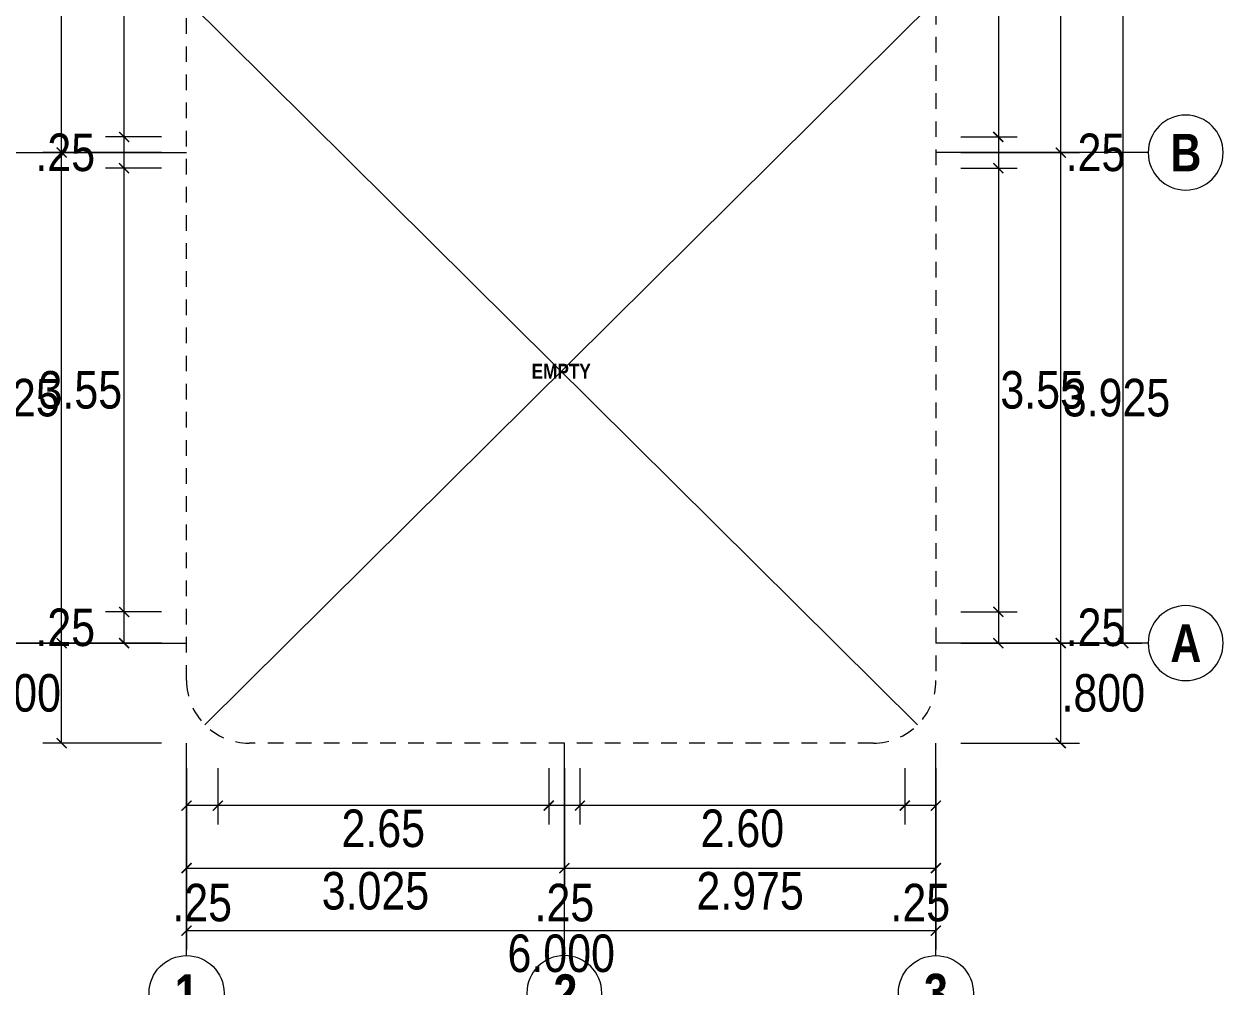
# Model space of a CAD drawing. Header units: millimetres. Extents: x 68 to 194, y 47 to 103.
# Drawn here: x 80.55 to 90.19, y 55.8 to 63.51 of the extents above; entities that cross this region are included whole.
import ezdxf
from ezdxf.enums import TextEntityAlignment as Align

# ---------------------------------------------------------------- set-up
doc = ezdxf.new("R2010")
doc.units = ezdxf.units.MM
doc.linetypes.add('DASHED2', pattern=[0.375, 0.25, -0.125])
for name, color, linetype, lineweight in [('A_Texto', 43, 'Continuous', 9), ('G_Complemento', 30, 'Continuous', 20), ('G_Ejes', 253, 'Continuous', 20), ('G_Proyección', 8, 'DASHED2', 15)]:
    doc.layers.add(name, color=color, linetype=linetype, lineweight=lineweight)
doc.layers.add('G_Acotación', color=171, linetype='Continuous')
doc.styles.add('Acotacion', font='ARIALN.TTF')
doc.styles.add('AMBIENTES', font='ARIALNB.TTF', dxfattribs={"height": 0.15})
doc.styles.add('Eje', font='ARIALNB.TTF', dxfattribs={"height": 0.3})
doc.dimstyles.new('Lenin_50', dxfattribs={"dimtxt": 0.3, "dimasz": 0.08, "dimexe": 0.15, "dimexo": 0.2, "dimgap": 0.03, "dimtad": 2, "dimtih": 1, "dimtoh": 1, "dimlfac": -1, "dimzin": 4, "dimdsep": 46, "dimtxsty": 'Acotacion', "dimblk": 'ARCHTICK', "dimcen": 0.08, "dimclrd": 256, "dimclre": 256, "dimclrt": 4, "dimazin": 1, "dimtm": 1e-09, "dimtfac": 1, "dimtmove": 2, "dimatfit": 2, "dimfxl": 0, "dimtolj": 1, "dimlwd": 13, "dimlwe": 18, "dimarcsym": 0})

# ---------------------------------------------------------------- blocks, each defined once
blk = doc.blocks.new('Eri')
blk.add_line((-1.7, 0), (0, 0))
blk.add_circle((-2, 0), 0.3)
at = {"color": 1, "style": 'Eje', "flags": 4}
blk.add_attdef('H', text='', height=0.3, dxfattribs=at).set_placement((-2, 0), align=Align.MIDDLE_CENTER)
blk = doc.blocks.new('_ArchTick')
at = {"color": 0, "linetype": 'ByBlock', "const_width": 0.15}
blk.add_lwpolyline([(-0.5, -0.5), (0.5, 0.5)], dxfattribs=at)
blk = doc.blocks.new('*D546')
at = {"layer": 'Defpoints', "color": 0}
for p in [(81.8511, 57.7529), (87.8511, 57.7529), (87.8511, 56.2529)]:
    blk.add_point(p, dxfattribs=at)
at = {"layer": 'G_Acotación', "lineweight": 18}
for p, q in [((81.8511, 57.5529), (81.8511, 56.1029)), ((87.8511, 57.5529), (87.8511, 56.1029))]:
    blk.add_line(p, q, dxfattribs=at)
at = {"layer": 'G_Acotación', "lineweight": 13}
blk.add_line((81.8511, 56.2529), (87.8511, 56.2529), dxfattribs=at)
at = {"layer": 'G_Acotación', "lineweight": 13, "xscale": 0.08, "yscale": 0.08, "zscale": 0.08, "rotation": 180}
blk.add_blockref('_ArchTick', (81.8511, 56.2529), dxfattribs=at)
at = {"layer": 'G_Acotación', "lineweight": 13, "xscale": 0.08, "yscale": 0.08, "zscale": 0.08}
blk.add_blockref('_ArchTick', (87.8511, 56.2529), dxfattribs=at)
at = {"layer": 'G_Acotación', "color": 4, "lineweight": 5, "insert": (84.8511, 56.0697), "char_height": 0.3, "attachment_point": 5, "style": 'Acotacion'}
blk.add_mtext('\\A1;6.000', dxfattribs=at)
blk = doc.blocks.new('*D547')
at = {"layer": 'Defpoints', "color": 0}
for p in [(84.8761, 57.7529), (87.8511, 57.7529), (87.8511, 56.7529)]:
    blk.add_point(p, dxfattribs=at)
at = {"layer": 'G_Acotación', "lineweight": 18}
for p, q in [((84.8761, 57.5529), (84.8761, 56.6029)), ((87.8511, 57.5529), (87.8511, 56.6029))]:
    blk.add_line(p, q, dxfattribs=at)
at = {"layer": 'G_Acotación', "lineweight": 13}
blk.add_line((84.8761, 56.7529), (87.8511, 56.7529), dxfattribs=at)
at = {"layer": 'G_Acotación', "lineweight": 13, "xscale": 0.08, "yscale": 0.08, "zscale": 0.08, "rotation": 180}
blk.add_blockref('_ArchTick', (84.8761, 56.7529), dxfattribs=at)
at = {"layer": 'G_Acotación', "lineweight": 13, "xscale": 0.08, "yscale": 0.08, "zscale": 0.08}
blk.add_blockref('_ArchTick', (87.8511, 56.7529), dxfattribs=at)
at = {"layer": 'G_Acotación', "color": 4, "lineweight": 5, "insert": (86.3636, 56.5697), "char_height": 0.3, "attachment_point": 5, "style": 'Acotacion'}
blk.add_mtext('\\A1;2.975', dxfattribs=at)
blk = doc.blocks.new('*D548')
at = {"layer": 'Defpoints', "color": 0}
for p in [(81.8511, 57.7529), (84.8761, 57.7529), (84.8761, 56.7529)]:
    blk.add_point(p, dxfattribs=at)
at = {"layer": 'G_Acotación', "lineweight": 18}
for p, q in [((81.8511, 57.5529), (81.8511, 56.6029)), ((84.8761, 57.5529), (84.8761, 56.6029))]:
    blk.add_line(p, q, dxfattribs=at)
at = {"layer": 'G_Acotación', "lineweight": 13}
blk.add_line((81.8511, 56.7529), (84.8761, 56.7529), dxfattribs=at)
at = {"layer": 'G_Acotación', "lineweight": 13, "xscale": 0.08, "yscale": 0.08, "zscale": 0.08, "rotation": 180}
blk.add_blockref('_ArchTick', (81.8511, 56.7529), dxfattribs=at)
at = {"layer": 'G_Acotación', "lineweight": 13, "xscale": 0.08, "yscale": 0.08, "zscale": 0.08}
blk.add_blockref('_ArchTick', (84.8761, 56.7529), dxfattribs=at)
at = {"layer": 'G_Acotación', "color": 4, "lineweight": 5, "insert": (83.3636, 56.5697), "char_height": 0.3, "attachment_point": 5, "style": 'Acotacion'}
blk.add_mtext('\\A1;3.025', dxfattribs=at)
blk = doc.blocks.new('*D549')
at = {"layer": 'Defpoints', "color": 0}
for p in [(80.3511, 71.0529), (81.8511, 71.0529), (81.8511, 58.5529)]:
    blk.add_point(p, dxfattribs=at)
at = {"layer": 'G_Acotación', "lineweight": 18}
for p, q in [((81.6511, 71.0529), (80.2011, 71.0529)), ((81.6511, 58.5529), (80.2011, 58.5529))]:
    blk.add_line(p, q, dxfattribs=at)
at = {"layer": 'G_Acotación', "lineweight": 13}
blk.add_line((80.3511, 58.5529), (80.3511, 71.0529), dxfattribs=at)
at = {"layer": 'G_Acotación', "lineweight": 13, "xscale": 0.08, "yscale": 0.08, "zscale": 0.08}
for p, rotation in [((80.3511, 71.0529), 90), ((80.3511, 58.5529), 270)]:
    blk.add_blockref('_ArchTick', p, dxfattribs=dict(at, rotation=rotation))
at = {"layer": 'G_Acotación', "color": 4, "lineweight": 5, "insert": (79.8224, 64.8029), "char_height": 0.3, "attachment_point": 5, "style": 'Acotacion'}
blk.add_mtext('\\A1;12.500', dxfattribs=at)
blk = doc.blocks.new('*D550')
at = {"layer": 'Defpoints', "color": 0}
for p in [(80.8511, 62.4779), (81.8511, 62.4779), (81.8511, 58.5529)]:
    blk.add_point(p, dxfattribs=at)
at = {"layer": 'G_Acotación', "lineweight": 18}
for p, q in [((81.6511, 62.4779), (80.7011, 62.4779)), ((81.6511, 58.5529), (80.7011, 58.5529))]:
    blk.add_line(p, q, dxfattribs=at)
at = {"layer": 'G_Acotación', "lineweight": 13}
blk.add_line((80.8511, 58.5529), (80.8511, 62.4779), dxfattribs=at)
at = {"layer": 'G_Acotación', "lineweight": 13, "xscale": 0.08, "yscale": 0.08, "zscale": 0.08}
for p, rotation in [((80.8511, 62.4779), 90), ((80.8511, 58.5529), 270)]:
    blk.add_blockref('_ArchTick', p, dxfattribs=dict(at, rotation=rotation))
at = {"layer": 'G_Acotación', "color": 4, "lineweight": 5, "insert": (80.4051, 60.5154), "char_height": 0.3, "attachment_point": 5, "style": 'Acotacion'}
blk.add_mtext('\\A1;3.925', dxfattribs=at)
blk = doc.blocks.new('*D551')
at = {"layer": 'Defpoints', "color": 0}
for p in [(80.8511, 67.0279), (81.8511, 67.0279), (81.8511, 62.4779)]:
    blk.add_point(p, dxfattribs=at)
at = {"layer": 'G_Acotación', "lineweight": 18}
for p, q in [((81.6511, 67.0279), (80.7011, 67.0279)), ((81.6511, 62.4779), (80.7011, 62.4779))]:
    blk.add_line(p, q, dxfattribs=at)
at = {"layer": 'G_Acotación', "lineweight": 13}
blk.add_line((80.8511, 62.4779), (80.8511, 67.0279), dxfattribs=at)
at = {"layer": 'G_Acotación', "lineweight": 13, "xscale": 0.08, "yscale": 0.08, "zscale": 0.08}
for p, rotation in [((80.8511, 67.0279), 90), ((80.8511, 62.4779), 270)]:
    blk.add_blockref('_ArchTick', p, dxfattribs=dict(at, rotation=rotation))
at = {"layer": 'G_Acotación', "color": 4, "lineweight": 5, "insert": (80.4015, 64.7529), "char_height": 0.3, "attachment_point": 5, "style": 'Acotacion'}
blk.add_mtext('\\A1;4.550', dxfattribs=at)
blk = doc.blocks.new('*D553')
at = {"layer": 'Defpoints', "color": 0}
for p in [(80.8511, 58.5529), (81.8511, 58.5529), (81.8511, 57.7529)]:
    blk.add_point(p, dxfattribs=at)
at = {"layer": 'G_Acotación', "lineweight": 18}
for p, q in [((81.6511, 58.5529), (80.7011, 58.5529)), ((81.6511, 57.7529), (80.7011, 57.7529))]:
    blk.add_line(p, q, dxfattribs=at)
at = {"layer": 'G_Acotación', "lineweight": 13}
blk.add_line((80.8511, 57.7529), (80.8511, 58.5529), dxfattribs=at)
at = {"layer": 'G_Acotación', "lineweight": 13, "xscale": 0.08, "yscale": 0.08, "zscale": 0.08}
for p, rotation in [((80.8511, 58.5529), 90), ((80.8511, 57.7529), 270)]:
    blk.add_blockref('_ArchTick', p, dxfattribs=dict(at, rotation=rotation))
at = {"layer": 'G_Acotación', "color": 4, "lineweight": 5, "insert": (80.511, 58.1529), "char_height": 0.3, "attachment_point": 5, "style": 'Acotacion'}
blk.add_mtext('\\A1;.800', dxfattribs=at)
blk = doc.blocks.new('*D554')
at = {"layer": 'Defpoints', "color": 0}
for p in [(87.8511, 71.0529), (89.3511, 71.0529), (87.8511, 58.5529)]:
    blk.add_point(p, dxfattribs=at)
at = {"layer": 'G_Acotación', "lineweight": 18}
for p, q in [((88.0511, 71.0529), (89.5011, 71.0529)), ((88.0511, 58.5529), (89.5011, 58.5529))]:
    blk.add_line(p, q, dxfattribs=at)
at = {"layer": 'G_Acotación', "lineweight": 13}
blk.add_line((89.3511, 58.5529), (89.3511, 71.0529), dxfattribs=at)
at = {"layer": 'G_Acotación', "lineweight": 13, "xscale": 0.08, "yscale": 0.08, "zscale": 0.08}
for p, rotation in [((89.3511, 71.0529), 90), ((89.3511, 58.5529), 270)]:
    blk.add_blockref('_ArchTick', p, dxfattribs=dict(at, rotation=rotation))
at = {"layer": 'G_Acotación', "color": 4, "lineweight": 5, "insert": (89.8798, 64.8029), "char_height": 0.3, "attachment_point": 5, "style": 'Acotacion'}
blk.add_mtext('\\A1;12.500', dxfattribs=at)
blk = doc.blocks.new('*D555')
at = {"layer": 'Defpoints', "color": 0}
for p in [(87.8511, 62.4779), (88.8511, 62.4779), (87.8511, 58.5529)]:
    blk.add_point(p, dxfattribs=at)
at = {"layer": 'G_Acotación', "lineweight": 18}
for p, q in [((88.0511, 62.4779), (89.0011, 62.4779)), ((88.0511, 58.5529), (89.0011, 58.5529))]:
    blk.add_line(p, q, dxfattribs=at)
at = {"layer": 'G_Acotación', "lineweight": 13}
blk.add_line((88.8511, 58.5529), (88.8511, 62.4779), dxfattribs=at)
at = {"layer": 'G_Acotación', "lineweight": 13, "xscale": 0.08, "yscale": 0.08, "zscale": 0.08}
for p, rotation in [((88.8511, 62.4779), 90), ((88.8511, 58.5529), 270)]:
    blk.add_blockref('_ArchTick', p, dxfattribs=dict(at, rotation=rotation))
at = {"layer": 'G_Acotación', "color": 4, "lineweight": 5, "insert": (89.2971, 60.5154), "char_height": 0.3, "attachment_point": 5, "style": 'Acotacion'}
blk.add_mtext('\\A1;3.925', dxfattribs=at)
blk = doc.blocks.new('*D556')
at = {"layer": 'Defpoints', "color": 0}
for p in [(87.8511, 67.0279), (88.8511, 67.0279), (87.8511, 62.4779)]:
    blk.add_point(p, dxfattribs=at)
at = {"layer": 'G_Acotación', "lineweight": 18}
for p, q in [((88.0511, 67.0279), (89.0011, 67.0279)), ((88.0511, 62.4779), (89.0011, 62.4779))]:
    blk.add_line(p, q, dxfattribs=at)
at = {"layer": 'G_Acotación', "lineweight": 13}
blk.add_line((88.8511, 62.4779), (88.8511, 67.0279), dxfattribs=at)
at = {"layer": 'G_Acotación', "lineweight": 13, "xscale": 0.08, "yscale": 0.08, "zscale": 0.08}
for p, rotation in [((88.8511, 67.0279), 90), ((88.8511, 62.4779), 270)]:
    blk.add_blockref('_ArchTick', p, dxfattribs=dict(at, rotation=rotation))
at = {"layer": 'G_Acotación', "color": 4, "lineweight": 5, "insert": (89.3007, 64.7529), "char_height": 0.3, "attachment_point": 5, "style": 'Acotacion'}
blk.add_mtext('\\A1;4.550', dxfattribs=at)
blk = doc.blocks.new('*D558')
at = {"layer": 'Defpoints', "color": 0}
for p in [(87.8511, 58.5529), (88.8511, 58.5529), (87.8511, 57.7529)]:
    blk.add_point(p, dxfattribs=at)
at = {"layer": 'G_Acotación', "lineweight": 18}
for p, q in [((88.0511, 58.5529), (89.0011, 58.5529)), ((88.0511, 57.7529), (89.0011, 57.7529))]:
    blk.add_line(p, q, dxfattribs=at)
at = {"layer": 'G_Acotación', "lineweight": 13}
blk.add_line((88.8511, 57.7529), (88.8511, 58.5529), dxfattribs=at)
at = {"layer": 'G_Acotación', "lineweight": 13, "xscale": 0.08, "yscale": 0.08, "zscale": 0.08}
for p, rotation in [((88.8511, 58.5529), 90), ((88.8511, 57.7529), 270)]:
    blk.add_blockref('_ArchTick', p, dxfattribs=dict(at, rotation=rotation))
at = {"layer": 'G_Acotación', "color": 4, "lineweight": 5, "insert": (89.1912, 58.1529), "char_height": 0.3, "attachment_point": 5, "style": 'Acotacion'}
blk.add_mtext('\\A1;.800', dxfattribs=at)
blk = doc.blocks.new('*D562')
at = {"layer": 'Defpoints', "color": 0}
for p in [(81.3511, 58.8029), (81.8511, 58.8029), (81.8511, 58.5529)]:
    blk.add_point(p, dxfattribs=at)
at = {"layer": 'G_Acotación', "lineweight": 18}
for p, q in [((81.6511, 58.8029), (81.2011, 58.8029)), ((81.6511, 58.5529), (81.2011, 58.5529))]:
    blk.add_line(p, q, dxfattribs=at)
at = {"layer": 'G_Acotación', "lineweight": 13}
blk.add_line((81.3511, 58.5529), (81.3511, 58.8029), dxfattribs=at)
at = {"layer": 'G_Acotación', "lineweight": 13, "xscale": 0.08, "yscale": 0.08, "zscale": 0.08}
for p, rotation in [((81.3511, 58.8029), 90), ((81.3511, 58.5529), 270)]:
    blk.add_blockref('_ArchTick', p, dxfattribs=dict(at, rotation=rotation))
at = {"layer": 'G_Acotación', "color": 4, "lineweight": 5, "insert": (80.8798, 58.6779), "char_height": 0.3, "attachment_point": 5, "style": 'Acotacion'}
blk.add_mtext('\\A1;.25', dxfattribs=at)
blk = doc.blocks.new('*D563')
at = {"layer": 'Defpoints', "color": 0}
for p in [(81.3511, 62.3529), (81.8511, 62.3529), (81.8511, 58.8029)]:
    blk.add_point(p, dxfattribs=at)
at = {"layer": 'G_Acotación', "lineweight": 18}
for p, q in [((81.6511, 62.3529), (81.2011, 62.3529)), ((81.6511, 58.8029), (81.2011, 58.8029))]:
    blk.add_line(p, q, dxfattribs=at)
at = {"layer": 'G_Acotación', "lineweight": 13}
blk.add_line((81.3511, 58.8029), (81.3511, 62.3529), dxfattribs=at)
at = {"layer": 'G_Acotación', "lineweight": 13, "xscale": 0.08, "yscale": 0.08, "zscale": 0.08}
for p, rotation in [((81.3511, 62.3529), 90), ((81.3511, 58.8029), 270)]:
    blk.add_blockref('_ArchTick', p, dxfattribs=dict(at, rotation=rotation))
at = {"layer": 'G_Acotación', "color": 4, "lineweight": 5, "insert": (81.0007, 60.5779), "char_height": 0.3, "attachment_point": 5, "style": 'Acotacion'}
blk.add_mtext('\\A1;3.55', dxfattribs=at)
blk = doc.blocks.new('*D564')
at = {"layer": 'Defpoints', "color": 0}
for p in [(81.3511, 62.6029), (81.8511, 62.6029), (81.8511, 62.3529)]:
    blk.add_point(p, dxfattribs=at)
at = {"layer": 'G_Acotación', "lineweight": 18}
for p, q in [((81.6511, 62.6029), (81.2011, 62.6029)), ((81.6511, 62.3529), (81.2011, 62.3529))]:
    blk.add_line(p, q, dxfattribs=at)
at = {"layer": 'G_Acotación', "lineweight": 13}
blk.add_line((81.3511, 62.3529), (81.3511, 62.6029), dxfattribs=at)
at = {"layer": 'G_Acotación', "lineweight": 13, "xscale": 0.08, "yscale": 0.08, "zscale": 0.08}
for p, rotation in [((81.3511, 62.6029), 90), ((81.3511, 62.3529), 270)]:
    blk.add_blockref('_ArchTick', p, dxfattribs=dict(at, rotation=rotation))
at = {"layer": 'G_Acotación', "color": 4, "lineweight": 5, "insert": (80.8798, 62.4779), "char_height": 0.3, "attachment_point": 5, "style": 'Acotacion'}
blk.add_mtext('\\A1;.25', dxfattribs=at)
blk = doc.blocks.new('*D565')
at = {"layer": 'Defpoints', "color": 0}
for p in [(81.3511, 66.9029), (81.8511, 66.9029), (81.8511, 62.6029)]:
    blk.add_point(p, dxfattribs=at)
at = {"layer": 'G_Acotación', "lineweight": 18}
for p, q in [((81.6511, 66.9029), (81.2011, 66.9029)), ((81.6511, 62.6029), (81.2011, 62.6029))]:
    blk.add_line(p, q, dxfattribs=at)
at = {"layer": 'G_Acotación', "lineweight": 13}
blk.add_line((81.3511, 62.6029), (81.3511, 66.9029), dxfattribs=at)
at = {"layer": 'G_Acotación', "lineweight": 13, "xscale": 0.08, "yscale": 0.08, "zscale": 0.08}
for p, rotation in [((81.3511, 66.9029), 90), ((81.3511, 62.6029), 270)]:
    blk.add_blockref('_ArchTick', p, dxfattribs=dict(at, rotation=rotation))
at = {"layer": 'G_Acotación', "color": 4, "lineweight": 5, "insert": (80.9971, 64.7529), "char_height": 0.3, "attachment_point": 5, "style": 'Acotacion'}
blk.add_mtext('\\A1;4.30', dxfattribs=at)
blk = doc.blocks.new('*D567')
at = {"layer": 'Defpoints', "color": 0}
for p in [(87.6011, 57.7529), (87.8511, 57.7529), (87.6011, 57.2529)]:
    blk.add_point(p, dxfattribs=at)
at = {"layer": 'G_Acotación', "lineweight": 18}
for p, q in [((87.6011, 57.5529), (87.6011, 57.1029)), ((87.8511, 57.5529), (87.8511, 57.1029))]:
    blk.add_line(p, q, dxfattribs=at)
at = {"layer": 'G_Acotación', "lineweight": 13}
blk.add_line((87.8511, 57.2529), (87.6011, 57.2529), dxfattribs=at)
at = {"layer": 'G_Acotación', "lineweight": 13, "xscale": 0.08, "yscale": 0.08, "zscale": 0.08, "rotation": 180}
blk.add_blockref('_ArchTick', (87.6011, 57.2529), dxfattribs=at)
at = {"layer": 'G_Acotación', "lineweight": 13, "xscale": 0.08, "yscale": 0.08, "zscale": 0.08}
blk.add_blockref('_ArchTick', (87.8511, 57.2529), dxfattribs=at)
at = {"layer": 'G_Acotación', "color": 4, "lineweight": 5, "insert": (87.7261, 56.4752), "char_height": 0.3, "attachment_point": 5, "style": 'Acotacion'}
blk.add_mtext('\\A1;.25', dxfattribs=at)
blk = doc.blocks.new('*D568')
at = {"layer": 'Defpoints', "color": 0}
for p in [(85.0011, 57.7529), (87.6011, 57.7529), (85.0011, 57.2529)]:
    blk.add_point(p, dxfattribs=at)
at = {"layer": 'G_Acotación', "lineweight": 18}
for p, q in [((85.0011, 57.5529), (85.0011, 57.1029)), ((87.6011, 57.5529), (87.6011, 57.1029))]:
    blk.add_line(p, q, dxfattribs=at)
at = {"layer": 'G_Acotación', "lineweight": 13}
blk.add_line((87.6011, 57.2529), (85.0011, 57.2529), dxfattribs=at)
at = {"layer": 'G_Acotación', "lineweight": 13, "xscale": 0.08, "yscale": 0.08, "zscale": 0.08, "rotation": 180}
blk.add_blockref('_ArchTick', (85.0011, 57.2529), dxfattribs=at)
at = {"layer": 'G_Acotación', "lineweight": 13, "xscale": 0.08, "yscale": 0.08, "zscale": 0.08}
blk.add_blockref('_ArchTick', (87.6011, 57.2529), dxfattribs=at)
at = {"layer": 'G_Acotación', "color": 4, "lineweight": 5, "insert": (86.3011, 57.0697), "char_height": 0.3, "attachment_point": 5, "style": 'Acotacion'}
blk.add_mtext('\\A1;2.60', dxfattribs=at)
blk = doc.blocks.new('*D569')
at = {"layer": 'Defpoints', "color": 0}
for p in [(84.7511, 57.7529), (85.0011, 57.7529), (84.7511, 57.2529)]:
    blk.add_point(p, dxfattribs=at)
at = {"layer": 'G_Acotación', "lineweight": 18}
for p, q in [((84.7511, 57.5529), (84.7511, 57.1029)), ((85.0011, 57.5529), (85.0011, 57.1029))]:
    blk.add_line(p, q, dxfattribs=at)
at = {"layer": 'G_Acotación', "lineweight": 13}
blk.add_line((85.0011, 57.2529), (84.7511, 57.2529), dxfattribs=at)
at = {"layer": 'G_Acotación', "lineweight": 13, "xscale": 0.08, "yscale": 0.08, "zscale": 0.08, "rotation": 180}
blk.add_blockref('_ArchTick', (84.7511, 57.2529), dxfattribs=at)
at = {"layer": 'G_Acotación', "lineweight": 13, "xscale": 0.08, "yscale": 0.08, "zscale": 0.08}
blk.add_blockref('_ArchTick', (85.0011, 57.2529), dxfattribs=at)
at = {"layer": 'G_Acotación', "color": 4, "lineweight": 5, "insert": (84.8761, 56.4752), "char_height": 0.3, "attachment_point": 5, "style": 'Acotacion'}
blk.add_mtext('\\A1;.25', dxfattribs=at)
blk = doc.blocks.new('*D570')
at = {"layer": 'Defpoints', "color": 0}
for p in [(82.1011, 57.7529), (84.7511, 57.7529), (82.1011, 57.2529)]:
    blk.add_point(p, dxfattribs=at)
at = {"layer": 'G_Acotación', "lineweight": 18}
for p, q in [((82.1011, 57.5529), (82.1011, 57.1029)), ((84.7511, 57.5529), (84.7511, 57.1029))]:
    blk.add_line(p, q, dxfattribs=at)
at = {"layer": 'G_Acotación', "lineweight": 13}
blk.add_line((84.7511, 57.2529), (82.1011, 57.2529), dxfattribs=at)
at = {"layer": 'G_Acotación', "lineweight": 13, "xscale": 0.08, "yscale": 0.08, "zscale": 0.08, "rotation": 180}
blk.add_blockref('_ArchTick', (82.1011, 57.2529), dxfattribs=at)
at = {"layer": 'G_Acotación', "lineweight": 13, "xscale": 0.08, "yscale": 0.08, "zscale": 0.08}
blk.add_blockref('_ArchTick', (84.7511, 57.2529), dxfattribs=at)
at = {"layer": 'G_Acotación', "color": 4, "lineweight": 5, "insert": (83.4261, 57.0697), "char_height": 0.3, "attachment_point": 5, "style": 'Acotacion'}
blk.add_mtext('\\A1;2.65', dxfattribs=at)
blk = doc.blocks.new('*D571')
at = {"layer": 'Defpoints', "color": 0}
for p in [(81.8511, 57.7529), (82.1011, 57.7529), (81.8511, 57.2529)]:
    blk.add_point(p, dxfattribs=at)
at = {"layer": 'G_Acotación', "lineweight": 18}
for p, q in [((81.8511, 57.5529), (81.8511, 57.1029)), ((82.1011, 57.5529), (82.1011, 57.1029))]:
    blk.add_line(p, q, dxfattribs=at)
at = {"layer": 'G_Acotación', "lineweight": 13}
blk.add_line((82.1011, 57.2529), (81.8511, 57.2529), dxfattribs=at)
at = {"layer": 'G_Acotación', "lineweight": 13, "xscale": 0.08, "yscale": 0.08, "zscale": 0.08, "rotation": 180}
blk.add_blockref('_ArchTick', (81.8511, 57.2529), dxfattribs=at)
at = {"layer": 'G_Acotación', "lineweight": 13, "xscale": 0.08, "yscale": 0.08, "zscale": 0.08}
blk.add_blockref('_ArchTick', (82.1011, 57.2529), dxfattribs=at)
at = {"layer": 'G_Acotación', "color": 4, "lineweight": 5, "insert": (81.9761, 56.4752), "char_height": 0.3, "attachment_point": 5, "style": 'Acotacion'}
blk.add_mtext('\\A1;.25', dxfattribs=at)
blk = doc.blocks.new('*D575')
at = {"layer": 'Defpoints', "color": 0}
for p in [(87.8511, 66.9029), (87.8511, 62.6029), (88.3511, 62.6029)]:
    blk.add_point(p, dxfattribs=at)
at = {"layer": 'G_Acotación', "lineweight": 18}
for p, q in [((88.0511, 66.9029), (88.5011, 66.9029)), ((88.0511, 62.6029), (88.5011, 62.6029))]:
    blk.add_line(p, q, dxfattribs=at)
at = {"layer": 'G_Acotación', "lineweight": 13}
blk.add_line((88.3511, 66.9029), (88.3511, 62.6029), dxfattribs=at)
at = {"layer": 'G_Acotación', "lineweight": 13, "xscale": 0.08, "yscale": 0.08, "zscale": 0.08}
for p, rotation in [((88.3511, 66.9029), 90), ((88.3511, 62.6029), 270)]:
    blk.add_blockref('_ArchTick', p, dxfattribs=dict(at, rotation=rotation))
at = {"layer": 'G_Acotación', "color": 4, "lineweight": 5, "insert": (88.7052, 64.7529), "char_height": 0.3, "attachment_point": 5, "style": 'Acotacion'}
blk.add_mtext('\\A1;4.30', dxfattribs=at)
blk = doc.blocks.new('*D576')
at = {"layer": 'Defpoints', "color": 0}
for p in [(87.8511, 62.6029), (87.8511, 62.3529), (88.3511, 62.3529)]:
    blk.add_point(p, dxfattribs=at)
at = {"layer": 'G_Acotación', "lineweight": 18}
for p, q in [((88.0511, 62.6029), (88.5011, 62.6029)), ((88.0511, 62.3529), (88.5011, 62.3529))]:
    blk.add_line(p, q, dxfattribs=at)
at = {"layer": 'G_Acotación', "lineweight": 13}
blk.add_line((88.3511, 62.6029), (88.3511, 62.3529), dxfattribs=at)
at = {"layer": 'G_Acotación', "lineweight": 13, "xscale": 0.08, "yscale": 0.08, "zscale": 0.08}
for p, rotation in [((88.3511, 62.6029), 90), ((88.3511, 62.3529), 270)]:
    blk.add_blockref('_ArchTick', p, dxfattribs=dict(at, rotation=rotation))
at = {"layer": 'G_Acotación', "color": 4, "lineweight": 5, "insert": (89.1288, 62.4779), "char_height": 0.3, "attachment_point": 5, "style": 'Acotacion'}
blk.add_mtext('\\A1;.25', dxfattribs=at)
blk = doc.blocks.new('*D577')
at = {"layer": 'Defpoints', "color": 0}
for p in [(87.8511, 62.3529), (87.8511, 58.8029), (88.3511, 58.8029)]:
    blk.add_point(p, dxfattribs=at)
at = {"layer": 'G_Acotación', "lineweight": 18}
for p, q in [((88.0511, 62.3529), (88.5011, 62.3529)), ((88.0511, 58.8029), (88.5011, 58.8029))]:
    blk.add_line(p, q, dxfattribs=at)
at = {"layer": 'G_Acotación', "lineweight": 13}
blk.add_line((88.3511, 62.3529), (88.3511, 58.8029), dxfattribs=at)
at = {"layer": 'G_Acotación', "lineweight": 13, "xscale": 0.08, "yscale": 0.08, "zscale": 0.08}
for p, rotation in [((88.3511, 62.3529), 90), ((88.3511, 58.8029), 270)]:
    blk.add_blockref('_ArchTick', p, dxfattribs=dict(at, rotation=rotation))
at = {"layer": 'G_Acotación', "color": 4, "lineweight": 5, "insert": (88.7016, 60.5779), "char_height": 0.3, "attachment_point": 5, "style": 'Acotacion'}
blk.add_mtext('\\A1;3.55', dxfattribs=at)
blk = doc.blocks.new('*D578')
at = {"layer": 'Defpoints', "color": 0}
for p in [(87.8511, 58.8029), (87.8511, 58.5529), (88.3511, 58.5529)]:
    blk.add_point(p, dxfattribs=at)
at = {"layer": 'G_Acotación', "lineweight": 18}
for p, q in [((88.0511, 58.8029), (88.5011, 58.8029)), ((88.0511, 58.5529), (88.5011, 58.5529))]:
    blk.add_line(p, q, dxfattribs=at)
at = {"layer": 'G_Acotación', "lineweight": 13}
blk.add_line((88.3511, 58.8029), (88.3511, 58.5529), dxfattribs=at)
at = {"layer": 'G_Acotación', "lineweight": 13, "xscale": 0.08, "yscale": 0.08, "zscale": 0.08}
for p, rotation in [((88.3511, 58.8029), 90), ((88.3511, 58.5529), 270)]:
    blk.add_blockref('_ArchTick', p, dxfattribs=dict(at, rotation=rotation))
at = {"layer": 'G_Acotación', "color": 4, "lineweight": 5, "insert": (89.1288, 58.6779), "char_height": 0.3, "attachment_point": 5, "style": 'Acotacion'}
blk.add_mtext('\\A1;.25', dxfattribs=at)

msp = doc.modelspace()

# ---------------------------------------------------------------- linework, layer by layer
at = {"layer": 'G_Complemento', "lineweight": 5}
for p, q in [((81.8511, 63.7029), (87.7047, 57.8993)), ((81.9976, 57.8993), (87.8511, 63.7029))]:
    msp.add_line(p, q, dxfattribs=at)
at = {"layer": 'G_Proyección', "lineweight": 5, "ltscale": 0.5}
msp.add_lwpolyline([(87.8511, 71.0529), (87.8511, 71.0529), (87.8511, 58.2529, -0.414214), (87.3511, 57.7529), (82.3511, 57.7529, -0.414214), (81.8511, 58.2529), (81.8511, 71.0529), (81.8511, 71.0529), (87.8511, 71.0529), (87.8511, 71.0529)], format="xyb", close=True, dxfattribs=at)

# ---------------------------------------------------------------- block references
at = {"layer": 'G_Ejes', "lineweight": 5}
ref = msp.add_blockref('Eri', (81.8511, 62.4779), dxfattribs=at)
ref.add_attrib('H', 'B', dxfattribs={"layer": '0', "color": 1, "height": 0.3, "style": 'Eje', "flags": 4}).set_placement((79.8419, 62.4779), align=Align.MIDDLE_CENTER)
ref = msp.add_blockref('Eri', (87.8511, 62.4779), dxfattribs=dict(at, xscale=-1))
ref.add_attrib('H', 'B', dxfattribs={"layer": '0', "color": 1, "height": 0.3, "style": 'Eje', "flags": 4}).set_placement((89.8523, 62.4779), align=Align.MIDDLE_CENTER)
ref = msp.add_blockref('Eri', (81.8511, 58.5529), dxfattribs=at)
ref.add_attrib('H', 'A', dxfattribs={"layer": '0', "color": 1, "height": 0.3, "style": 'Eje', "flags": 4}).set_placement((79.8509, 58.5529), align=Align.MIDDLE_CENTER)
ref = msp.add_blockref('Eri', (87.8511, 58.5529), dxfattribs=dict(at, xscale=-1))
ref.add_attrib('H', 'A', dxfattribs={"layer": '0', "color": 1, "height": 0.3, "style": 'Eje', "flags": 4}).set_placement((89.8521, 58.5529), align=Align.MIDDLE_CENTER)
ref = msp.add_blockref('Eri', (81.8511, 57.7529), dxfattribs=dict(at, rotation=90))
ref.add_attrib('H', '1', dxfattribs={"layer": '0', "color": 1, "height": 0.3, "style": 'Eje', "flags": 4}).set_placement((81.8511, 55.7529), align=Align.MIDDLE_CENTER)
ref = msp.add_blockref('Eri', (84.8761, 57.7529), dxfattribs=dict(at, xscale=-1, rotation=270))
ref.add_attrib('H', '2', dxfattribs={"layer": '0', "color": 1, "height": 0.3, "style": 'Eje', "flags": 4}).set_placement((84.8847, 55.7529), align=Align.MIDDLE_CENTER)
ref = msp.add_blockref('Eri', (87.8511, 57.7529), dxfattribs=dict(at, rotation=90))
ref.add_attrib('H', '3', dxfattribs={"layer": '0', "color": 1, "height": 0.3, "style": 'Eje', "flags": 4}).set_placement((87.8511, 55.758), align=Align.MIDDLE_CENTER)

# ---------------------------------------------------------------- texts
at = {"layer": 'A_Texto', "lineweight": 5, "style": 'AMBIENTES'}
msp.add_text('EMPTY', height=0.12, dxfattribs=at).set_placement((84.8511, 60.7285, 0), align=Align.MIDDLE)

# ---------------------------------------------------------------- dimensions: what is measured, and where the dimension line sits
at = {"layer": 'G_Acotación', "lineweight": 5}
for base, p1, p2, angle, override, picture, middle in [((80.3511, 71.0529), (81.8511, 58.5529), (81.8511, 71.0529), 90, {"dimdec": 3, "dimfxl": 0.06}, '*D549', (79.8224, 64.8029)), ((89.3511, 71.0529), (87.8511, 58.5529), (87.8511, 71.0529), 90, {"dimdec": 3, "dimfxl": 0.06}, '*D554', (89.8798, 64.8029)), ((80.8511, 67.0279), (81.8511, 62.4779), (81.8511, 67.0279), 90, {"dimdec": 3, "dimfxl": 0.06}, '*D551', (80.4015, 64.7529)), ((88.8511, 67.0279), (87.8511, 62.4779), (87.8511, 67.0279), 90, {"dimdec": 3, "dimfxl": 0.06}, '*D556', (89.3007, 64.7529)), ((81.3511, 66.9029), (81.8511, 62.6029), (81.8511, 66.9029), 90, {"dimfxl": 0.06}, '*D565', (80.9971, 64.7529)), ((88.3511, 62.6029), (87.8511, 66.9029), (87.8511, 62.6029), 90, {"dimfxl": 0.06}, '*D575', (88.7052, 64.7529)), ((81.3511, 62.6029), (81.8511, 62.3529), (81.8511, 62.6029), 90, {"dimfxl": 0.06}, '*D564', (80.8798, 62.4779)), ((88.3511, 62.3529), (87.8511, 62.6029), (87.8511, 62.3529), 90, {"dimfxl": 0.06}, '*D576', (89.1288, 62.4779)), ((80.8511, 62.4779), (81.8511, 58.5529), (81.8511, 62.4779), 90, {"dimdec": 3, "dimfxl": 0.06}, '*D550', (80.4051, 60.5154)), ((88.8511, 62.4779), (87.8511, 58.5529), (87.8511, 62.4779), 90, {"dimdec": 3, "dimfxl": 0.06}, '*D555', (89.2971, 60.5154)), ((81.3511, 62.3529), (81.8511, 58.8029), (81.8511, 62.3529), 90, {"dimfxl": 0.06}, '*D563', (81.0007, 60.5779)), ((88.3511, 58.8029), (87.8511, 62.3529), (87.8511, 58.8029), 90, {"dimfxl": 0.06}, '*D577', (88.7016, 60.5779)), ((81.3511, 58.8029), (81.8511, 58.5529), (81.8511, 58.8029), 90, {"dimfxl": 0.06}, '*D562', (80.8798, 58.6779)), ((88.3511, 58.5529), (87.8511, 58.8029), (87.8511, 58.5529), 90, {"dimfxl": 0.06}, '*D578', (89.1288, 58.6779)), ((80.8511, 58.5529), (81.8511, 57.7529), (81.8511, 58.5529), 90, {"dimdec": 3, "dimfxl": 0.06}, '*D553', (80.511, 58.1529)), ((88.8511, 58.5529), (87.8511, 57.7529), (87.8511, 58.5529), 90, {"dimdec": 3, "dimfxl": 0.06}, '*D558', (89.1912, 58.1529)), ((81.8511, 57.2529), (82.1011, 57.7529), (81.8511, 57.7529), 180, {"dimfxl": 0.06}, '*D571', (81.9761, 56.4752)), ((87.8511, 56.2529), (81.8511, 57.7529), (87.8511, 57.7529), 180, {"dimdec": 3, "dimfxl": 0.06}, '*D546', (84.8511, 56.0697)), ((84.8761, 56.7529), (81.8511, 57.7529), (84.8761, 57.7529), 180, {"dimdec": 3, "dimfxl": 0.06}, '*D548', (83.3636, 56.5697)), ((82.1011, 57.2529), (84.7511, 57.7529), (82.1011, 57.7529), 180, {"dimfxl": 0.06}, '*D570', (83.4261, 57.0697)), ((84.7511, 57.2529), (85.0011, 57.7529), (84.7511, 57.7529), 180, {"dimfxl": 0.06}, '*D569', (84.8761, 56.4752)), ((87.8511, 56.7529), (84.8761, 57.7529), (87.8511, 57.7529), 180, {"dimdec": 3, "dimfxl": 0.06}, '*D547', (86.3636, 56.5697)), ((85.0011, 57.2529), (87.6011, 57.7529), (85.0011, 57.7529), 180, {"dimfxl": 0.06}, '*D568', (86.3011, 57.0697)), ((87.6011, 57.2529), (87.8511, 57.7529), (87.6011, 57.7529), 180, {"dimfxl": 0.06}, '*D567', (87.7261, 56.4752))]:
    dim = msp.add_linear_dim(base=base, p1=p1, p2=p2, angle=angle, dimstyle='Lenin_50', override=override, dxfattribs=at)
    dim.commit()
    dim.dimension.update_dxf_attribs({"geometry": picture, "text_midpoint": middle})

doc.saveas('drawing.dxf')
